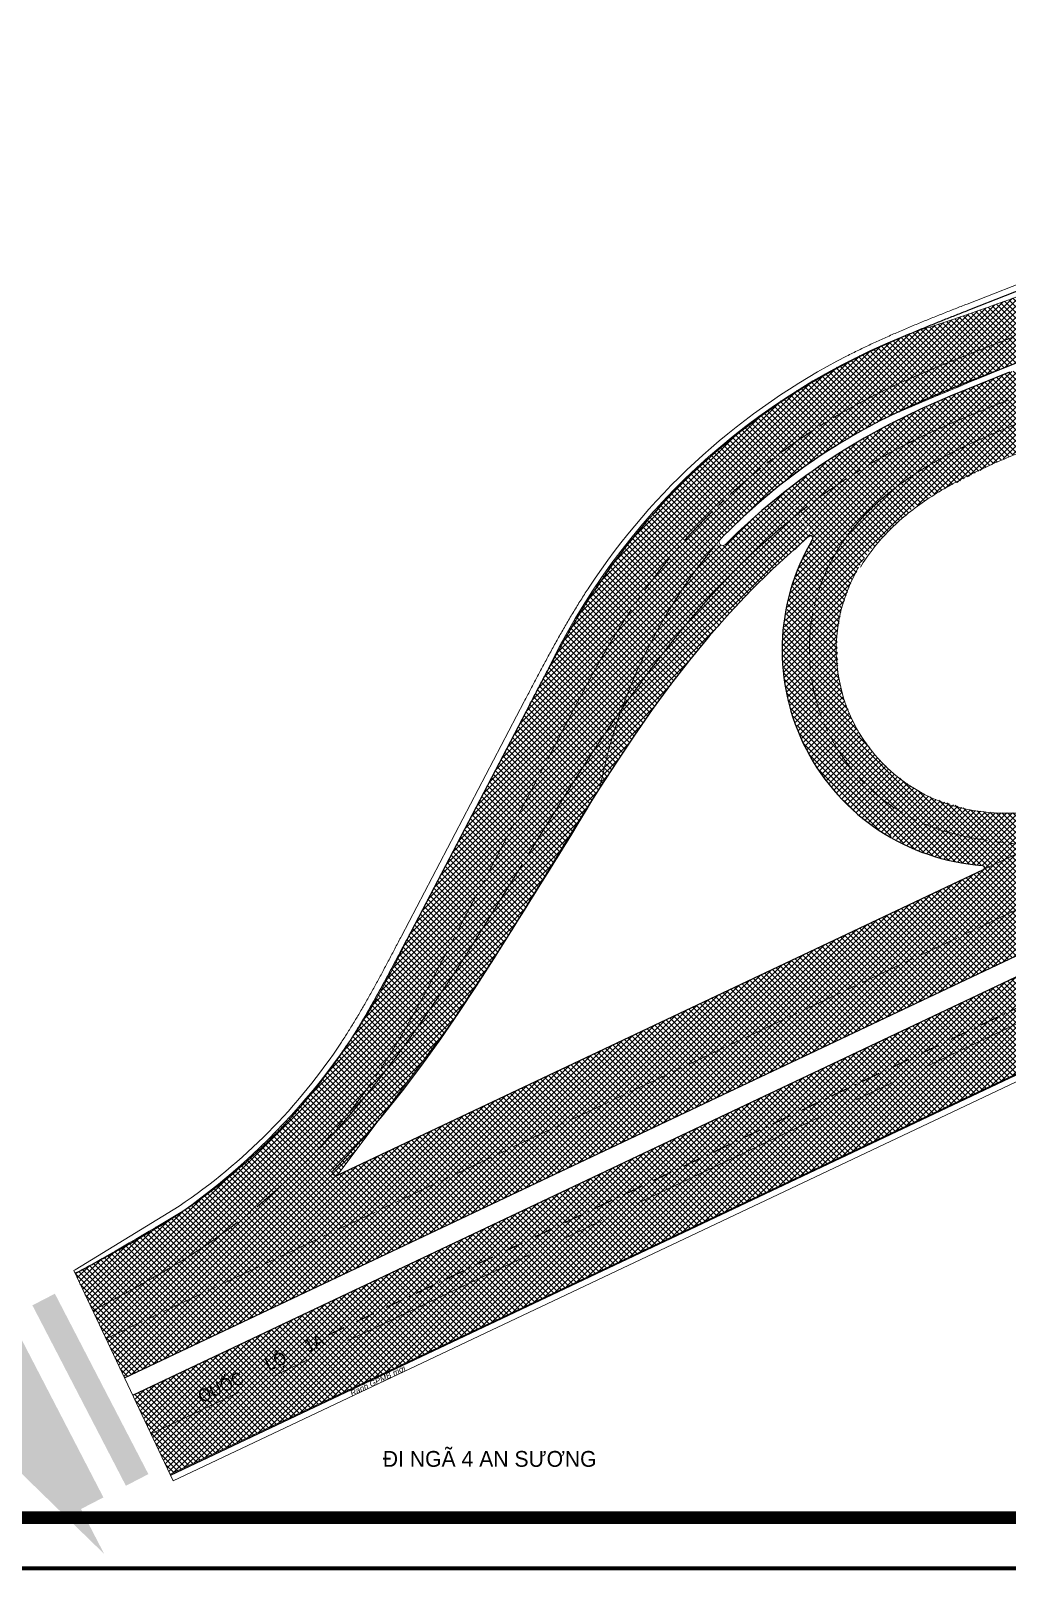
# Model space of a CAD drawing. Header units: millimetres. Extents: x 89040 to 596321, y -313033 to 2401191.
# Drawn here: x 595475 to 595629.3, y 1199889.8 to 1200133.1 of the extents above; entities that cross this region are included whole.
import ezdxf

# ---------------------------------------------------------------- set-up
doc = ezdxf.new("R2010")
doc.units = ezdxf.units.MM
doc.header["$MEASUREMENT"] = 0
for name, pattern in [('CENTER', [50.800000000000004, 31.75, -6.349999999999999, 6.349999999999999, -6.349999999999999]), ('LTP2', [10, 5, -2, 1, -2]), ('RANHXA', [5.2, 3, -1, 0.2, -1])]:
    doc.linetypes.add(name, pattern=pattern)
for name, color, linetype, lineweight in [('1', 8, 'Continuous', 13), ('BOVIA', 3, 'Continuous', 25), ('KHUNGTEN', 7, 'Continuous', 25), ('LEDUONG', 6, 'Continuous', 20), ('MEPDUONG', 7, 'Continuous', 25), ('TEXT', 7, 'Continuous', 25), ('tim', 6, 'Continuous', 25), ('truc', 8, 'CENTER', 9)]:
    doc.layers.add(name, color=color, linetype=linetype, lineweight=lineweight)
doc.layers.add('DUONG NOI BO CONG TRINH', color=7, linetype='Continuous', lineweight=20, true_color=0x5e5e5e)
doc.layers.add('TENPHO', color=7, linetype='Continuous')
doc.layers.add('TIMP2', color=3, linetype='Continuous')
doc.styles.add('FRANKO', font='VFRANKO.TTF')
doc.styles.add('VN-HEM', font='Vnariali.ttf')
doc.styles.add('VNARIALH', font='Vharial.ttf', dxfattribs={"width": 0.9})
pattern_1 = [(45, (594650.3527654881, 1198136.11866812), (-0.4419417382415922, 0.4419417382415923), []), (135, (594650.3527654881, 1198136.11866812), (-0.4419417382415923, -0.4419417382415922), [])]

msp = doc.modelspace()

# ---------------------------------------------------------------- hatches: boundary and pattern name
at = {"layer": 'DUONG NOI BO CONG TRINH'}
h = msp.add_hatch(dxfattribs=at)
h.set_pattern_fill('NET', color=256, scale=5, angle=45, style=0)
h.set_pattern_definition(pattern_1)
edge = h.paths.add_edge_path()
edge.add_line((595482.0272263464, 1199936.586276851), (595489.8122768998, 1199920.14696334))
edge.add_line((595489.8122768998, 1199920.14696334), (595729.2873446181, 1200033.558016901))
edge.add_line((595729.2873446181, 1200033.558016901), (595855.8068585732, 1200094.028602478))
edge.add_line((595855.8068585732, 1200094.028602478), (595831.6785492375, 1200098.080012637))
edge.add_line((595831.6785492375, 1200098.080012637), (595523.4146762218, 1199952.140790651))
edge.add_line((595523.4146762218, 1199952.140790651), (595523.4146613305, 1199952.140784409))
edge.add_line((595523.4146613304, 1199952.140784409), (595541.1502906374, 1199975.83166535))
edge.add_arc((594769.5443107829, 1200489.234655762), 926.8000964134413, 326.3614219662855, 329.1163580389197)
edge.add_arc((595649.4557030931, 1199996.741118402), 86.16863352197149, 139.5003127462863, 168.7772152163164, ccw=False)
edge.add_arc((595652.4870435072, 1199986.612014415), 95.22474756943147, 115.64380308807159, 136.0483861432737, ccw=False)
edge.add_arc((596046.7578687584, 1199057.648643174), 1104.301117254154, 110.89613217840389, 113.2254739980475, ccw=False)
edge.add_arc((595625.8211722801, 1200164.409984638), 79.81865018473157, 289.8172163481437, 314.5072122134426)
edge.add_arc((595653.8472923993, 1200130.478639264), 36.17381859928907, 320.5350472127585, 382.7546184445213)
edge.add_arc((594454.7548221169, 1199577.249945924), 1356.714378186168, 24.71366372447383, 27.90255919925092)
edge.add_line((595653.7440018406, 1200212.15060814), (595647.5945320186, 1200224.12107016))
edge.add_line((595647.5945320186, 1200224.12107016), (595647.0171296882, 1200224.698472491))
edge.add_line((595647.0171296882, 1200224.698472491), (595637.7989067438, 1200220.210650566))
edge.add_line((595637.7989067436, 1200220.210650567), (595651.7770522744, 1200193.001010544))
edge.add_line((595651.7770522744, 1200193.001010544), (595675.3070104436, 1200146.413690413))
edge.add_arc((595651.0889694499, 1200130.989765078), 28.71255791997266, -73.84594389751783, 32.49214323012279, ccw=False)
edge.add_arc((595526.6630018756, 1200367.983259231), 295.8582894681492, 287.3336772655726, 296.5872581729195, ccw=False)
edge.add_arc((595652.8582438349, 1199985.86136448), 106.713275220063, 110.8883467054182, 154.9305380784546)
edge.add_line((595556.1979178452, 1200031.077561664), (595534.4451427874, 1199989.518915864))
edge.add_arc((595437.6376462346, 1200033.164599812), 106.1915115066397, 305.2990837128033, 335.7317555649627, ccw=False)
edge.add_arc((595117.4593306379, 1200580.432592718), 739.8971746384249, 299.520029173531, 301.0420439041126, ccw=False)
h = msp.add_hatch(dxfattribs=at)
h.set_pattern_fill('NET', color=256, scale=5, angle=45, style=0)
h.set_pattern_definition(pattern_1)
edge = h.paths.add_edge_path()
edge.add_line((595491.0962675022, 1199917.435622687), (595497.0241922933, 1199904.917911537))
edge.add_line((595497.0241922933, 1199904.917911537), (595782.8086348465, 1200040.260246046))
edge.add_line((595782.8086348465, 1200040.260246046), (595856.6433143648, 1200069.461075106))
edge.add_arc((595888.0129192354, 1199975.907452291), 98.672855698335, 76.8281063110312, 108.5368943567585, ccw=False)
edge.add_line((595910.497824122, 1200071.984304362), (595928.1584126333, 1200068.643835434))
edge.add_line((595928.1584126333, 1200068.643835434), (595985.629239485, 1200057.766868249))
edge.add_line((595985.629239485, 1200057.766868249), (596048.8589945454, 1200044.383017234))
edge.add_arc((595932.047016662, 1199562.732916911), 495.6126081105847, 60.55049661598838, 76.36757662158942, ccw=False)
edge.add_line((596175.7180760395, 1199994.307096097), (596182.2878516648, 1200003.930624022))
edge.add_arc((596181.2386176714, 1200004.726477267), 1.316918509488438, 251.8079120535406, 322.81936184580906, ccw=False)
edge.add_arc((595956.6054147603, 1199612.597268288), 450.6231599733804, 60.15983292361965, 67.43542029975063)
edge.add_arc((595914.261712077, 1199510.695541626), 560.9723831407263, 67.43542029975035, 78.67219616922159)
edge.add_line((596024.4490196736, 1200060.739877922), (595942.1221068851, 1200076.690604156))
edge.add_arc((567880.7147389686, 1051904.638452965), 150805.8341781357, 79.27610442290916, 79.28989435605462)
edge.add_arc((595887.023828134, 1199980.343490522), 104.9125965545171, 79.3240709222385, 91.53525724452612)
edge.add_arc((595884.2130006726, 1200086.218426349), 0.9999999999998191, 115.3339533189239, 270.00000000002603, ccw=False)
edge.add_line((595883.7851071277, 1200087.122255489), (595886.228324273, 1200088.278930794))
edge.add_line((595886.228324273, 1200088.278930794), (595862.4866124454, 1200092.766125775))
edge.add_line((595862.4866124454, 1200092.766125775), (595767.541109755, 1200048.354891695))
edge.add_line((595767.541109755, 1200048.354891695), (595491.0962675022, 1199917.435622687))
h = msp.add_hatch(dxfattribs=at)
h.set_pattern_fill('NET', color=256, scale=5, angle=45, style=0)
h.set_pattern_definition(pattern_1)
h.paths.add_polyline_path([(595742.4891904077, 1200119.154003288), (595742.8479838208, 1200118.131878233), (595742.3759691655, 1200118.086914315), (595741.7342190356, 1200117.870075723), (595741.375548579, 1200117.69159526), (595734.4101724883, 1200114.225506748), (595734.2154555075, 1200114.053023934), (595734.144968708, 1200113.668856074), (595734.3368407788, 1200113.37497728), (595736.0909885336, 1200105.419657608), (595723.2582644747, 1200101.978104547), (595704.440445757, 1200095.313662727), (595656.9625528269, 1200076.676218518), (595628.8103301218, 1200065.536965782), (595617.0374407372, 1200059.493263025), (595614.0483037897, 1200057.382221415), (595607.7150525977, 1200051.146761631), (595598.5770661045, 1200052.902047917), (595594.4580420174, 1200060.480952776), (595602.4887997323, 1200066.160448934), (595611.7026844372, 1200071.384331454), (595622.6211434198, 1200076.290227635), (595640.6673974026, 1200083.434060969), (595657.4102401973, 1200090.014296681), (595684.215423377, 1200100.549211558), (595696.4888363776, 1200105.37288168), (595706.8322294388, 1200109.438019556), (595725.2748453727, 1200118.615376008), (595732.4938816958, 1200122.207690125), (595733.0483757819, 1200123.102969121), (595735.6558830813, 1200116.468391622)])
h = msp.add_hatch(dxfattribs=at)
h.set_pattern_fill('NET', color=256, scale=5, angle=45, style=0)
h.set_pattern_definition(pattern_1)
h.paths.add_polyline_path([(595594.4580420174, 1200060.480952776), (595598.2020661045, 1200053.277047917), (595592.1478760359, 1200047.958626958), (595585.3727377546, 1200041.043829954), (595579.0774937999, 1200033.615294559), (595575.3372161472, 1200028.718340484), (595571.7837547293, 1200023.771688516), (595569.0016445258, 1200019.707982018), (595564.9348002519, 1200013.511639739), (595567.467202096, 1200023.253740062), (595568.6161863896, 1200026.574085773), (595571.1792789465, 1200032.766593081), (595573.7052826005, 1200037.813094227), (595576.4331322319, 1200042.487566874), (595578.4419163546, 1200045.547629198), (595581.0594824706, 1200049.152857617), (595583.7723254662, 1200052.306873696), (595583.8398640297, 1200052.037721278), (595583.9409205326, 1200051.902151151), (595584.3424033422, 1200051.736795819), (595584.6019491194, 1200051.799306188), (595584.7416247826, 1200051.899920349), (595588.812290793, 1200055.719207966), (595590.5181959992, 1200057.254275966), (595592.2631383054, 1200058.683358435), (595593.5052413442, 1200059.700622828)])
h = msp.add_hatch(dxfattribs=at)
h.set_pattern_fill('NET', color=256, scale=5, angle=45, style=0)
h.set_pattern_definition(pattern_1)
h.paths.add_polyline_path([(595607.7150525977, 1200051.146761631), (595598.5708410462, 1200052.834003502), (595596.7588745151, 1200049.338326085), (595594.8371102691, 1200043.951998829), (595593.7254949287, 1200036.542339653), (595594.0989935884, 1200030.005148009), (595594.6913207098, 1200027.043003097), (595596.9239196582, 1200020.728604822), (595598.7747973094, 1200017.301325757), (595601.7340170842, 1200013.210510248), (595605.157933672, 1200009.694875345), (595608.5961445397, 1200007.011179756), (595614.4827503427, 1200003.791970227), (595618.1713227922, 1200002.46806357), (595621.2790261435, 1200001.706558964), (595622.9450667459, 1200001.422841439), (595624.2414234312, 1200001.260224422), (595625.3299636879, 1200001.162328667), (595625.6029547985, 1200001.00478377), (595625.6354992619, 1200000.628775734), (595625.4568344315, 1200000.449900094), (595680.1727966045, 1200026.353697615), (595679.3427075909, 1200026.129679557), (595677.2870741102, 1200025.303807217), (595668.8109995747, 1200021.898455251), (595662.0639997099, 1200019.187777194), (595655.1969979387, 1200016.428887112), (595648.2518008652, 1200013.638581245), (595640.2831271903, 1200010.894045082), (595636.9599795797, 1200010.166108012), (595631.9023365673, 1200009.503297365), (595627.496585221, 1200009.452963245), (595623.4301850508, 1200009.929526143), (595617.5868398834, 1200011.729186656), (595615.5214996394, 1200012.755897008), (595611.4310645636, 1200015.57055911), (595608.0568048165, 1200018.994778672), (595606.2056976646, 1200021.571766718), (595604.7054901441, 1200024.314432569), (595603.4088621718, 1200027.656126996), (595602.5630300983, 1200031.307497079), (595602.3502058862, 1200037.487866879), (595603.0587405867, 1200041.660148945), (595604.6934898616, 1200046.214945192), (595606.7026009228, 1200049.747387344)])
at = {"layer": 'LEDUONG'}
h = msp.add_hatch(color=256, dxfattribs=at)
h.paths.add_polyline_path([(595478.8048689981, 1199933.463792527), (595475.2530321202, 1199931.624103751), (595490.0254395817, 1199903.103420104), (595493.5772764594, 1199904.94310888)])
h.paths.add_polyline_path([(595471.7011952426, 1199929.784414975), (595468.1493583644, 1199927.944726198), (595464.4699808123, 1199935.048399954), (595468.4318883397, 1199910.005006822), (595486.601143378, 1199892.320368796), (595482.9217658258, 1199899.424042551), (595486.4736027038, 1199901.263731327)])

# ---------------------------------------------------------------- linework, layer by layer
at = {"layer": '1', "color": 3, "flags": 128}
msp.add_lwpolyline([(595636.4296415069, 1200068.488513384, 0.0011105730366183), (595632.7294629202, 1200067.024780818, 0.0049975883687129), (595629.1103301217, 1200065.536965782, 0.0083344661370777), (595625.5819215305, 1200063.975221814, 0.0116685008685064), (595622.1698132834, 1200062.29868018, 0.0150028026157785), (595618.9015900778, 1200060.470384298, 0.0183374381154978), (595615.8101667258, 1200058.459452967, 0.0216724816150553), (595612.9344841134, 1200056.242666685, 0.0250080062657953), (595610.3196658805, 1200053.806367624, 0.0283630899426818), (595608.0150525979, 1200051.146761631, 0.0322590833393835), (595606.0824454763, 1200048.285668922, 0.0322590833393835)], format="xyb", dxfattribs=at)
at = {"layer": '1', "color": 3}
msp.add_lwpolyline([(595643.9826824706, 1200011.923418093, -0.001063298015244), (595643.5633691257, 1200011.796576232, -0.0115622133195124), (595640.2831271903, 1200010.894045082, -0.0148661354563926), (595636.9599795797, 1200010.166108012, -0.0181703821079729), (595633.5962690306, 1200009.659185999, -0.0214750254463486), (595630.2032734499, 1200009.420273399, -0.0247801376782627), (595626.8030611447, 1200009.495757229, -0.0280857910514201), (595623.4301850508, 1200009.929526143, -0.031943311844468), (595620.1330248137, 1200010.760281255, -0.034699010455038)], format="xyb", dxfattribs=at)
for centre, radius, start, end in [((595584.3424033422, 1200052.306873696), 0.5700778760377432, 136.0099822517045, 314.4505012758591), ((595628.0051585758, 1200035.277459111), 25.74999999999999, 149.6571497893202, 252.1988790580917), ((595523.2101481331, 1199952.628703515), 0.5290469746516495, 138.8413228466362, 292.7429333767903)]:
    msp.add_arc(centre, radius, start, end, dxfattribs=at)
at = {"layer": 'BOVIA'}
for p, q in [((595627.1336313747, 1200079.189509043), (595650.5254924115, 1200088.382927464)), ((595489.8122769, 1199920.14696334), (595774.9926557958, 1200055.203224243)), ((595491.0962675022, 1199917.435622687), (595776.2728708674, 1200052.490095567)), ((595597.9512266016, 1200053.180803265), (595592.1478760359, 1200047.958626958)), ((595595.8641516038, 1200051.291975956), (595595.7310783861, 1200051.182990919)), ((595592.1478760359, 1200047.958626958), (595588.6967775228, 1200044.573256543)), ((595588.6967775228, 1200044.573256543), (595585.3727377546, 1200041.043829954)), ((595585.3727377546, 1200041.043829954), (595582.1690392654, 1200037.386233174)), ((595582.1690392654, 1200037.386233174), (595579.0774937999, 1200033.615294559)), ((595579.0774937999, 1200033.615294559), (595576.0886291312, 1200029.744819099)), ((595576.0886291312, 1200029.744819099), (595573.1918607524, 1200025.787646606)), ((595573.1918607524, 1200025.787646606), (595570.3756487062, 1200021.755730427)), ((595570.3756487062, 1200021.755730427), (595567.6276403454, 1200017.660233608)), ((595567.6276403454, 1200017.660233608), (595564.9348002519, 1200013.511639739)), ((595564.9348002519, 1200013.511639739), (595562.2835289198, 1200009.319876011)), ((595562.2835289198, 1200009.319876011), (595559.6597721108, 1200005.094446257)), ((595559.6597721108, 1200005.094446257), (595557.0492083898, 1200000.84471093)), ((595625.4568344315, 1200000.449900094), (595523.4146762218, 1199952.140790651)), ((595556.0416477409, 1199999.199254336), (595553.4243892499, 1199994.929675286)), ((595557.0492083898, 1200000.84471093), (595556.0416477409, 1199999.199254336)), ((595553.4243892499, 1199994.929675286), (595550.7855176748, 1199990.658227919)), ((595550.7855176748, 1199990.658227919), (595548.1096358455, 1199986.393459575)), ((595548.1096358455, 1199986.393459575), (595545.3819306272, 1199982.145137928)), ((595545.3819306272, 1199982.145137928), (595542.5877686518, 1199977.923571274)), ((595542.5877686518, 1199977.923571274), (595539.7128126234, 1199973.739759426)), ((595539.7128126234, 1199973.739759426), (595536.7431495999, 1199969.605539146)), ((595536.7431495999, 1199969.605539146), (595533.6654337068, 1199965.533721661)), ((595533.6654337068, 1199965.533721661), (595530.4670455155, 1199961.538219436)), ((595530.4670455155, 1199961.538219436), (595527.1362700465, 1199957.634158993)), ((595527.1362700465, 1199957.634158993), (595523.6624949815, 1199953.837976125)), ((595523.6624949815, 1199953.837976125), (595522.8118340768, 1199952.976894))]:
    msp.add_line(p, q, dxfattribs=at)
for points in [[(595627.1375816881, 1200079.191071281), (595622.5112222144, 1200077.361475818), (595617.9544027448, 1200075.493207367), (595613.4916069434, 1200073.531820746), (595609.0606844347, 1200071.382795487)], [(595629.6417676616, 1200079.10078222), (595624.9689291876, 1200077.252805615), (595620.2733576518, 1200075.327649655), (595615.581710899, 1200073.265683663), (595611.0158259913, 1200071.051200792)], [(595594.4580420174, 1200060.480952776), (595590.5181959992, 1200057.254275966), (595586.6686122839, 1200053.790207298), (595584.7416056748, 1200051.899901605)]]:
    msp.add_lwpolyline(points, dxfattribs=at)
for centre, radius, start, end in [((595653.0004928899, 1199986.027640325), 96.0000000000016, 117.1842631569157, 136.0099822517045), ((595658.4467421253, 1199978.497978725), 104.0000000000007, 117.1842631569157, 127.9186918960091), ((595627.8420477015, 1200035.212303506), 34.14246870459925, 149.1703873519038, 265.7705794969771), ((595598.2020661045, 1200052.902047917), 0.375, 329.1703873336119, 131.9826346321769), ((595625.2963743522, 1200000.788836022), 0.375, 295.333953318972, 85.77057950362901)]:
    msp.add_arc(centre, radius, start, end, dxfattribs=at)
at = {"layer": 'DUONG NOI BO CONG TRINH'}
for points in [[(595491.0962675022, 1199917.435622687), (595590.9381034339, 1199964.718907374), (595597.6481896086, 1199967.896682622), (595767.541109755, 1200048.354891695), (595862.4866124454, 1200092.766125775), (595886.228324273, 1200088.278930794), (595883.7851071277, 1200087.122255489, 0.800191892522513), (595884.2130006726, 1200085.218426349, -0.0533318292321677), (595906.4592839313, 1200083.440124675, -6.01699343272e-05), (595942.1221068851, 1200076.690604156)], [(595659.0774055542, 1200103.410862436, -0.0403983191243914), (595614.8098405155, 1200085.561124325, 0.194571366346342), (595556.1979178452, 1200031.077561664), (595534.4451427875, 1199989.518915865, -0.1335735860238174), (595498.9998347991, 1199946.496734195, -0.0066411397107816), (595482.0272263464, 1199936.586276851, -0.0066411397107816)], [(595831.6785492375, 1200098.080012637), (595621.3142026403, 1199998.488682729), (595523.4579087481, 1199952.161257925), (595523.4146762218, 1199952.140790651), (595523.4146613304, 1199952.140784409), (595541.1502906375, 1199975.83166535, 0.0120212553033417), (595564.9348002519, 1200013.511639739, -0.1284440259570274), (595583.9322546502, 1200052.702811614, -0.0892677790340371), (595611.276145689, 1200072.457308116, -0.0101640210235367), (595652.8813407643, 1200089.318279377, 0.1081491415237052)], [(595928.1584126333, 1200068.643835434), (595910.497824122, 1200071.984304362, 0.1392453159335433), (595856.6433143648, 1200069.461075106), (595812.7606206287, 1200052.105937292), (595782.8086348465, 1200040.260246046), (595728.8156079411, 1200014.690126682), (595603.5763075163, 1199955.379062929), (595551.7402102619, 1199930.830426371), (595497.0241922933, 1199904.917911537)]]:
    msp.add_lwpolyline(points, format="xyb", dxfattribs=at)
msp.add_lwpolyline([(595489.8122768998, 1199920.14696334), (595589.6578883622, 1199967.43203605), (595596.3641571773, 1199970.608003465), (595729.2873446181, 1200033.558016901)], dxfattribs=at)
at = {"layer": 'KHUNGTEN', "color": 7, "const_width": 0.599997440000742}
msp.add_lwpolyline([(595240.7809848922, 1199890.057980405), (596320.2725626067, 1199890.057676576), (596320.2725626067, 1200956.62956193), (595240.7289387927, 1200956.629865774), (595240.7809848922, 1199890.057980405)], dxfattribs=at)
at = {"layer": 'KHUNGTEN', "linetype": 'Continuous', "lineweight": 0, "ltscale": 1.5, "const_width": 2}
msp.add_lwpolyline([(595248.7276588001, 1199898.056637848), (596312.2738425994, 1199898.05639799), (596312.2738425994, 1200948.63084333), (595248.7276588001, 1200948.631144359)], close=True, dxfattribs=at)
at = {"layer": 'LEDUONG'}
for p, q in [((595646.3251413379, 1200099.088397766), (595622.9213073162, 1200089.890273749)), ((595497.5162205116, 1199903.878919423), (595777.5890427122, 1200036.516334009)), ((595552.9652180398, 1200027.078192236), (595533.5590664289, 1199989.982455169)), ((595482.0258633614, 1199937.245035569), (595498.4417003626, 1199947.32648473)), ((595481.7767069876, 1199937.115286425), (595482.0258633614, 1199937.245035569)), ((595481.7767069876, 1199937.115286425), (595497.5162205116, 1199903.878919423))]:
    msp.add_line(p, q, dxfattribs=at)
for points in [[(595622.9213073163, 1200089.890273749, 0.0001666666668655), (595621.0531712996, 1200089.155342654, 0.0007500001409246), (595619.1725627594, 1200088.411155394, 0.0012500006515414), (595617.2810227212, 1200087.653874825, 0.0017500017871595), (595615.380171466, 1200086.879598693, 0.0022500037977814), (595613.4717326482, 1200086.084370016, 0.0027500069334111), (595611.5575579458, 1200085.264188511, 0.0032500114440548), (595609.6396521223, 1200084.415023324, 0.0037500175797218), (595607.7201983522, 1200083.53282733, 0.0042500255904241), (595605.8015836487, 1200082.613553252, 0.0048333714744888), (595603.8864241923, 1200081.653171877, 0.0052500482370038)], [(595552.9652180398, 1200027.078192236, -0.0001666666667899), (595553.8963671403, 1200028.856679583, -0.0007500001405844), (595554.8380573323, 1200030.6465742, -0.0012500006509744), (595555.7939382448, 1200032.445932213, -0.0017500017863657), (595556.7677157347, 1200034.252723961, -0.0022500037967608), (595557.7631389797, 1200036.064811137, -0.0027500069321637), (595558.7839864698, 1200037.879923501, -0.0032500114425806), (595559.8340506622, 1200039.695635332, -0.0037500175780207), (595560.9171210481, 1200041.509341782, -0.0042500255884963), (595562.0369653965, 1200043.318235324, -0.0048333714715242), (595563.1973089239, 1200045.119282527, -0.0052500482346224)], [(595533.5590664289, 1199989.982455169, -0.0001666666667899), (595532.6348770624, 1199988.217255489, -0.0007500001405844), (595531.7141457495, 1199986.46718202, -0.0012500006509744), (595530.793461473, 1199984.734052288, -0.0017500017863657), (595529.8695146509, 1199983.01968272, -0.0022500037967608), (595528.9391078886, 1199981.325907564, -0.0027500069321637), (595527.9991668916, 1199979.654596677, -0.0032500114425806), (595527.0467517022, 1199978.007672098, -0.0037500175780208), (595526.0790684058, 1199976.387123279, -0.0042500255884963), (595525.093481438, 1199974.795020857, -0.0048333714715256), (595524.0875265979, 1199973.233528846, -0.0052500482346224)]]:
    msp.add_lwpolyline(points, format="xyb", dxfattribs=at)
for centre, radius, start, end in [((595652.9999015955, 1199986.028298871), 107.5000000000248, 117.1852894991711, 146.6546928122166), ((595446.8155282526, 1200024.079258968), 92.49999999990195, 303.9259365036764, 326.6546928122166)]:
    msp.add_arc(centre, radius, start, end, dxfattribs=at)
at = {"layer": 'MEPDUONG'}
for p, q in [((595646.6909232617, 1200098.157697179), (595623.2870892399, 1200088.959573161)), ((595497.0882236443, 1199904.782699641), (595777.1907219584, 1200037.434168296)), ((595553.8512943984, 1200026.614652931), (595534.4451427875, 1199989.518915865)), ((595482.2621114736, 1199936.804369222), (595481.9914964538, 1199936.661725931))]:
    msp.add_line(p, q, dxfattribs=at)
for points in [[(595623.2870892399, 1200088.959573161, 0.0001666666668655), (595621.4198837408, 1200088.225008313, 0.0007500001409246), (595619.5420645494, 1200087.481925375, 0.0012500006515414), (595617.6551660231, 1200086.726503923, 0.0017500017871595), (595615.7607971447, 1200085.954869494, 0.0022500037977814), (595613.8606653621, 1200085.163103852, 0.0027500069334111), (595611.9566008529, 1200084.347256257, 0.0032500114440548), (595610.0505810945, 1200083.503355962, 0.0037500175797218), (595608.1447555934, 1200082.627426232, 0.0042500255904241), (595606.24147062, 1200081.715500106, 0.0048333714744888), (595604.3432937496, 1200080.763638174, 0.0052500482370038)], [(595553.8512943984, 1200026.614652931, -0.0001666666667899), (595554.7819795167, 1200028.392254434, -0.0007500001405844), (595555.7222724501, 1200030.179494308, -0.0012500006509744), (595556.6758069202, 1200031.974437102, -0.0017500017863657), (595557.6462623655, 1200033.775067371, -0.0022500037967608), (595558.6373511782, 1200035.57926708, -0.0027500069321637), (595559.6528049023, 1200037.384792679, -0.0032500114425806), (595560.696359161, 1200039.189252027, -0.0037500175780207), (595561.7717370744, 1200040.9900813, -0.0042500255884963), (595562.8826309307, 1200042.784522102, -0.0048333714715242), (595564.032681879, 1200044.569598958, -0.0052500482346224)], [(595534.4451427875, 1199989.518915865, -0.0001666666667899), (595533.5204894388, 1199987.75283034, -0.0007500001405844), (595532.5983608672, 1199986.000102128, -0.0012500006509744), (595531.6753301484, 1199984.262557177, -0.0017500017863657), (595530.7480612817, 1199982.542026131, -0.0022500037967608), (595529.8133200872, 1199980.840363506, -0.0027500069321637), (595528.867985324, 1199979.159465854, -0.0032500114425806), (595527.9090602011, 1199977.501288792, -0.0037500175780208), (595526.9336844322, 1199975.867862798, -0.0042500255884963), (595525.9391469723, 1199974.261307634, -0.0048333714715256), (595524.922899553, 1199972.683845277, -0.0052500482346224)], [(595482.2621114736, 1199936.804369222, 0.0001666493134621), (595484.0192873102, 1199937.747168232, 0.0007499216233455), (595485.7623991718, 1199938.686914906, 0.0012500006511136), (595487.4905016613, 1199939.627508692, 0.0017500017866589), (595489.2015477542, 1199940.572168752, 0.0022500037971464), (595490.8936502333, 1199941.524110308, 0.0027500069325511), (595492.5648809909, 1199942.486435219, 0.003250011442935), (595494.2132541101, 1199943.462120299, 0.0037500175786151), (595495.836710199, 1199944.454005104, 0.0042504966071782), (595497.4332765478, 1199945.464891593, 0.0048339101957094), (595498.9998347991, 1199946.496734195, 0.0048339101957094)]]:
    msp.add_lwpolyline(points, format="xyb", dxfattribs=at)
for centre, radius, start, end in [((595652.9999015955, 1199986.028298871), 106.4999999998894, 117.1852894991711, 146.6546928122166), ((595446.8155282526, 1200024.079258968), 93.49999999994921, 303.9259365036764, 326.6546928122166)]:
    msp.add_arc(centre, radius, start, end, dxfattribs=at)
at = {"layer": 'tim', "color": 6, "linetype": 'LTP2', "ltscale": 0.5}
msp.add_arc((595660.0229363529, 1199975.430973075), 103.4483201559094, 116.0890491298486, 117.1995186172418, dxfattribs=at)
at = {"layer": 'TIMP2', "linetype": 'RANHXA'}
msp.add_line((595521.793586823, 1199926.858515641), (595890.8439943283, 1200102.134088657), dxfattribs=at)
at = {"layer": 'truc', "color": 171, "ltscale": 0.2}
for p, q in [((595649.0685057658, 1200092.108143357), (595625.664671744, 1200082.91001934)), ((595593.1246371926, 1200054.218633442), (595597.0462567417, 1200057.428203574)), ((595589.4082441599, 1200050.874417127), (595593.1246371926, 1200054.218633442)), ((595585.8391652517, 1200047.37331332), (595589.4082441599, 1200050.874417127)), ((595582.4113513972, 1200043.733700618), (595585.8391652517, 1200047.37331332)), ((595579.1170860142, 1200039.972705476), (595582.4113513972, 1200043.733700618)), ((595575.9472106991, 1200036.106223368), (595579.1170860142, 1200039.972705476)), ((595572.8913326066, 1200032.148967861), (595575.9472106991, 1200036.106223368)), ((595569.9380134674, 1200028.114543381), (595572.8913326066, 1200032.148967861)), ((595567.0749408286, 1200024.015537801), (595569.9380134674, 1200028.114543381)), ((595559.6107907295, 1200023.601647453), (595540.2046391186, 1199986.505910386)), ((595564.2890826119, 1200019.863631414), (595567.0749408286, 1200024.015537801)), ((595561.5668265251, 1200015.669719217), (595564.2890826119, 1200019.863631414)), ((595558.8941061923, 1200011.444043779), (595561.5668265251, 1200015.669719217)), ((595556.2565161489, 1200007.196336291), (595558.8941061923, 1200011.444043779)), ((595486.8762456176, 1199926.346838138), (595660.7338847622, 1200008.266016939)), ((595553.6394180477, 1200002.93596365), (595556.2565161489, 1200007.196336291)), ((595550.0177664079, 1199997.026093453), (595552.6308809273, 1200001.288912371)), ((595547.3898549674, 1199992.772386865), (595550.0177664079, 1199997.026093453)), ((595544.7324451901, 1199988.537058917), (595547.3898549674, 1199992.772386865)), ((595542.0310293382, 1199984.329682195), (595544.7324451901, 1199988.537058917)), ((595539.2713968232, 1199980.160284464), (595542.0310293382, 1199984.329682195)), ((595536.4397455133, 1199976.03949229), (595539.2713968232, 1199980.160284464)), ((595533.5228032933, 1199971.978667346), (595536.4397455133, 1199976.03949229)), ((595530.5079621058, 1199967.990033083), (595533.5228032933, 1199971.978667346)), ((595527.3834264558, 1199964.086789201), (595530.5079621058, 1199967.990033083)), ((595524.1383780483, 1199960.283210954), (595527.3834264558, 1199964.086789201)), ((595520.7631578401, 1199956.594730009), (595524.1383780483, 1199960.283210954)), ((595485.3333266282, 1199931.075701186), (595484.7778559157, 1199930.777905854))]:
    msp.add_line(p, q, dxfattribs=at)
at = {"layer": 'truc', "color": 171}
msp.add_line((595783.2303072615, 1200048.416758026), (595494.0071961922, 1199911.288755815), dxfattribs=at)
at = {"layer": 'truc', "color": 171, "ltscale": 0.2}
for points in [[(595625.664671744, 1200082.91001934, 0.0001666666668655), (595623.803514609, 1200082.177835098, 0.0007500001409246), (595621.9438261837, 1200081.441930255, 0.0012500006515414), (595620.0870974851, 1200080.698593061, 0.0017500017871595), (595618.2348640561, 1200079.944129695, 0.0022500037977814), (595616.3887280023, 1200079.17487379, 0.0027500069334111), (595614.5503797493, 1200078.387196607, 0.0032500114440548), (595612.7216194127, 1200077.577518105, 0.0037500175797218), (595610.9043776601, 1200076.742319092, 0.0042500255904241), (595609.1007359334, 1200075.878154659, 0.0048333714744888), (595607.3129458718, 1200074.981669109, 0.0052500482370038)], [(595634.5750597751, 1200072.443985711, 0.0011112342978523), (595630.8551135008, 1200070.972427583, 0.0050005958448523), (595627.1551751415, 1200069.45141954, 0.0083344499105976), (595623.4972208204, 1200067.832336159, 0.0116684892416388), (595619.9071059288, 1200066.06833129, 0.0150027879671566), (595616.4163498469, 1200064.11554781, 0.0183374202393995), (595613.0637017514, 1200061.934694449, 0.0216724602402818), (595609.8963618388, 1200059.493079404, 0.0250079821879876), (595606.9706924057, 1200056.767154521, 0.0283440603435813), (595604.3522113146, 1200053.745569923, 0.0322371024757592), (595602.1146236098, 1200050.432662811, 0.0350181825768152)], [(595559.6107907295, 1200023.601647453, -0.0001666666667899), (595560.538459963, 1200025.373490967, -0.0007500001405844), (595561.4696707155, 1200027.14347501, -0.0012500006509744), (595562.4079533098, 1200028.909718882, -0.0017500017863657), (595563.3568154661, 1200030.67029954, -0.0022500037967608), (595564.3197304696, 1200032.423230706, -0.0027500069321637), (595565.3001247132, 1200034.166442332, -0.0032500114425806), (595566.301364404, 1200035.897760537, -0.0037500175780207), (595567.3267412453, 1200037.614888171, -0.0042500255884963), (595568.3794569034, 1200039.315386153, -0.0048333714715242), (595569.4626060871, 1200040.99665576, -0.0052500482346224)], [(595619.8720839418, 1200006.400944484, 0.147756735369723), (595660.7338847622, 1200008.266016939, 0.1251473670694579)], [(595540.2046391186, 1199986.505910386, -0.0001666666667899), (595539.2769698851, 1199984.734066873, -0.0007500001405844), (595538.3457591326, 1199982.964082829, -0.0012500006509744), (595537.4074765382, 1199981.197838957, -0.0017500017863657), (595536.4586143822, 1199979.437258299, -0.0022500037967608), (595535.4956993787, 1199977.684327133, -0.0027500069321637), (595534.5153051348, 1199975.941115507, -0.0032500114425806), (595533.5140654441, 1199974.209797302, -0.0037500175780208), (595532.4886886029, 1199972.492669668, -0.0042500255884963), (595531.4359729448, 1199970.792171686, -0.0048333714715256), (595530.3528237612, 1199969.110902079, -0.0052500482346224)], [(595485.3333266282, 1199931.075701186, 0.000166666666814), (595487.0956784223, 1199932.021278151, 0.0007500001406922), (595488.8561349522, 1199932.970377611, 0.001250000651154), (595490.6127798397, 1199933.926510648, 0.0017500017866172), (595492.3636545929, 1199934.893165314, 0.0022500037970842), (595494.1067378398, 1199935.873794587, 0.0027500069325589), (595495.8399249152, 1199936.871803708, 0.0032500114430477), (595497.5610079387, 1199937.890536682, 0.0037500175785597), (595499.267656521, 1199938.933261763, 0.0042500255891071), (595500.9573992615, 1199940.003155737, 0.0048333714706154), (595502.6276062094, 1199941.103286819, 0.0052500482353769)]]:
    msp.add_lwpolyline(points, format="xyb", dxfattribs=at)
for centre, radius, start, end in [((595652.9999015955, 1199986.028298871), 99.99999999994112, 117.1852894991711, 146.6546928122166), ((595798.0910103036, 1199645.101262004), 461.5386347246327, 111.4557114885474, 111.9535081269908), ((595708.2433944984, 1199866.910044411), 222.2222215842319, 112.3651476528822, 112.8820902870103), ((595732.4026271545, 1199808.194002495), 285.7142848746964, 111.9630811624058, 112.3651476590506), ((595672.9443393291, 1199948.485142356), 133.3333329532296, 114.2606039618804, 115.1221750285692), ((595681.3728026752, 1199929.783890844), 153.8461533953042, 113.5139090483027, 114.2606039679615), ((595692.5328497055, 1199904.134569323), 181.8181812841595, 112.8820902808651, 113.5139090544189), ((595658.446742125, 1199978.497978725), 99.99999999997972, 117.1995186172418, 127.8796467364431), ((595660.022936353, 1199975.430973075), 103.4483201559626, 116.0890491298486, 117.1995186172418), ((595666.2847335162, 1199962.687566694), 117.6470584855104, 115.1221750164909, 116.0986222153266), ((595628.0051585758, 1200035.277459111), 29.99999999999999, 149.6571325220902, 254.270118173855), ((595446.8155282526, 1200024.079258968), 99.99999999996969, 303.9259365036764, 326.6546928122166)]:
    msp.add_arc(centre, radius, start, end, dxfattribs=at)

# ---------------------------------------------------------------- texts
at = {"layer": 'TENPHO', "style": 'VNARIALH', "width": 0.9}
msp.add_text('Quèc      Lé     1A', height=2, rotation=25.3020656412972, dxfattribs=at).set_placement((595502.0242727099, 1199916.184273174))
at = {"layer": 'TENPHO', "style": 'VN-HEM'}
msp.add_text('Ranh GPMB míi', height=0.9, rotation=25.68049544639393, dxfattribs=at).set_placement((595525.7366390247, 1199917.252350872))
at = {"layer": 'TEXT', "style": 'FRANKO'}
msp.add_text('ÑI NGAÕ 4 AN SÖÔNG', height=2.5, dxfattribs=at).set_placement((595530.6105175237, 1199906.104942816))

doc.saveas('drawing.dxf')
